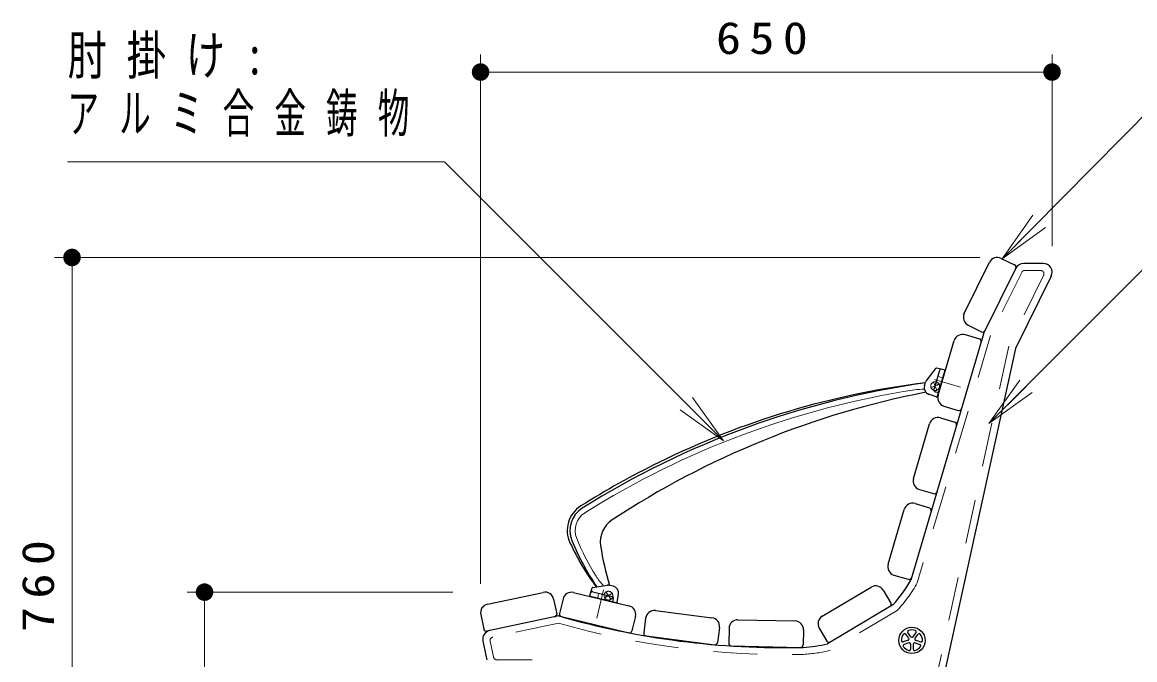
# Model space of a CAD drawing. Units: millimetres on the paper, scale 1:20. Extents: x -365 to 0, y -5 to 257.
# Drawn here: x -142.7 to -79.2, y 126.3 to 162.7 of the extents above; entities that cross this region are included whole.
import ezdxf

# ---------------------------------------------------------------- set-up
doc = ezdxf.new("R2010")
doc.units = ezdxf.units.MM
doc.linetypes.add('USER1', pattern=[4.5, 2.5, -2])
doc.linetypes.add('USER2', pattern=[6, 3, -1, 1, -1])
doc.layers.add('LY_1', color=7, linetype='Continuous', lineweight=25)
doc.styles.add('ＭＳ ゴシック', font='')
doc.styles.get('ＭＳ ゴシック').set_extended_font_data('MS Gothic')

# ---------------------------------------------------------------- blocks, each defined once
blk = doc.blocks.new('filled_dot')
at = {"color": 0, "linetype": 'Continuous', "lineweight": -2, "const_width": 1.25}
blk.add_lwpolyline([(-0.625, 0, 1), (0.625, 0, 1)], format="xyb", close=True, dxfattribs=at)

msp = doc.modelspace()

# ---------------------------------------------------------------- linework, layer by layer
at = {"layer": 'LY_1', "lineweight": 13}
for p, q in [((-116.507, 130.664), (-116.507, 160.847)), ((-83.891, 149.911), (-83.891, 160.847)), ((-116.507, 159.847), (-83.891, 159.847)), ((-86.739, 149.199), (-84.984, 151.683)), ((-86.739, 149.199), (-84.629, 151.331)), ((-84.273, 150.98), (-86.739, 149.199)), ((-88.012, 149.276), (-140.823, 149.276)), ((-139.823, 111.435), (-139.823, 149.276)), ((-87.495, 139.806), (-85.725, 142.28)), ((-87.495, 139.806), (-85.372, 141.926)), ((-104.405, 141.286), (-102.638, 138.811)), ((-85.019, 141.572), (-87.495, 139.806)), ((-102.638, 138.811), (-105.113, 140.579)), ((-102.638, 138.811), (-104.759, 140.933)), ((-118.09, 130.189), (-133.261, 130.189)), ((-132.261, 111.435), (-132.261, 130.189))]:
    msp.add_line(p, q, dxfattribs=at)
at = {"layer": 'LY_1'}
for p, q in [((-86.79, 149.224), (-86.028, 148.847)), ((-88.901, 146.085), (-87.46, 148.998)), ((-85.955, 148.656), (-87.778, 144.972)), ((-84.391, 148.935), (-85.507, 148.935)), ((-83.943, 148.213), (-85.986, 144.085)), ((-88.675, 145.415), (-87.913, 145.038)), ((-87.779, 144.972), (-91.957, 130.878)), ((-88.851, 144.873), (-88.036, 144.631)), ((-90.396, 141.419), (-89.472, 144.535)), ((-85.986, 144.085), (-90.395, 123.906)), ((-90.536, 142.944), (-91.039, 142.304)), ((-90.536, 142.944), (-91.039, 142.304)), ((-90.051, 142.86), (-90.485, 142.962)), ((-90.051, 142.86), (-90.485, 142.962)), ((-90.319, 142.826), (-90.635, 141.736)), ((-90.319, 142.826), (-90.635, 141.736)), ((-90.433, 141.357), (-90.015, 142.798)), ((-90.433, 141.357), (-90.015, 142.798)), ((-91.169, 141.959), (-91.108, 142.168)), ((-91.169, 141.959), (-91.108, 142.168)), ((-90.377, 141.549), (-90.57, 141.613)), ((-90.377, 141.549), (-90.57, 141.613)), ((-90.497, 141.324), (-90.916, 141.47)), ((-90.497, 141.324), (-90.916, 141.47)), ((-90.059, 140.798), (-89.244, 140.556)), ((-91.803, 136.674), (-90.879, 139.79)), ((-90.258, 140.127), (-89.443, 139.885)), ((-91.466, 136.052), (-90.651, 135.811)), ((-91.707, 135.237), (-90.892, 134.996)), ((-93.253, 131.784), (-92.329, 134.9)), ((-92.915, 131.162), (-92.1, 130.921)), ((-116.111, 129.502), (-112.932, 130.178)), ((-111.198, 130.169), (-108.038, 129.412)), ((-110.262, 130), (-110.136, 130.427)), ((-110.262, 130), (-110.136, 130.427)), ((-110.1, 130.215), (-108.996, 129.95)), ((-110.1, 130.215), (-108.996, 129.95)), ((-110.095, 130.462), (-109.29, 130.582)), ((-110.095, 130.462), (-109.29, 130.582)), ((-108.926, 130.524), (-109.138, 130.575)), ((-108.926, 130.524), (-109.138, 130.575)), ((-97.004, 128.815), (-94.21, 130.475)), ((-93.524, 130.3), (-93.09, 129.569)), ((-112.339, 129.793), (-112.162, 128.961)), ((-111.801, 129.8), (-111.999, 128.973)), ((-108.767, 129.587), (-110.226, 129.937)), ((-108.767, 129.587), (-110.226, 129.937)), ((-108.962, 129.633), (-108.921, 129.833)), ((-108.962, 129.633), (-108.921, 129.833)), ((-108.706, 129.626), (-108.626, 130.063)), ((-108.706, 129.626), (-108.626, 130.063)), ((-116.496, 128.909), (-116.319, 128.078)), ((-106.525, 129.135), (-103.302, 128.722)), ((-92.98, 129.46), (-96.701, 127.25)), ((-112.036, 128.835), (-116.141, 127.962)), ((-111.888, 128.792), (-108.047, 127.872)), ((-107.668, 128.81), (-107.866, 127.983)), ((-107.085, 128.703), (-107.193, 127.86)), ((-101.816, 128.612), (-98.567, 128.544)), ((-107.063, 127.692), (-103.145, 127.19)), ((-102.869, 128.163), (-102.977, 127.32)), ((-102.326, 128.122), (-102.344, 127.273)), ((-98.077, 128.034), (-98.095, 127.184)), ((-97.178, 128.13), (-96.744, 127.399)), ((-92.068, 127.557), (-92.242, 127.798)), ((-91.947, 127.646), (-92.121, 127.886)), ((-91.825, 127.646), (-91.651, 127.886)), ((-91.704, 127.557), (-91.53, 127.797)), ((-116.375, 127.401), (-116.148, 126.331)), ((-102.197, 127.119), (-98.248, 127.037)), ((-92.105, 127.442), (-92.388, 127.35)), ((-92.059, 127.299), (-92.341, 127.208)), ((-91.961, 127.228), (-91.961, 126.931)), ((-91.811, 127.228), (-91.811, 126.931)), ((-91.713, 127.299), (-91.431, 127.208)), ((-91.666, 127.442), (-91.384, 127.35))]:
    msp.add_line(p, q, dxfattribs=at)
at = {"layer": 'LY_1', "linetype": 'USER1', "lineweight": 13}
for p, q in [((-85.624, 148.423), (-87.405, 144.825)), ((-84.373, 148.246), (-86.366, 144.218)), ((-84.552, 148.535), (-85.445, 148.535)), ((-87.405, 144.825), (-91.586, 130.723)), ((-86.366, 144.218), (-90.786, 123.992)), ((-90.133, 142.388), (-90.414, 142.497)), ((-90.133, 142.388), (-90.414, 142.497)), ((-90.244, 142.007), (-90.54, 142.065)), ((-90.244, 142.007), (-90.54, 142.065)), ((-109.811, 129.837), (-109.767, 130.135)), ((-109.811, 129.837), (-109.767, 130.135)), ((-109.425, 129.744), (-109.329, 130.03)), ((-109.425, 129.744), (-109.329, 130.03)), ((-92.726, 129.146), (-96.546, 126.877)), ((-112.051, 128.423), (-115.809, 127.624)), ((-115.963, 127.386), (-115.773, 126.493)), ((-113.57, 126.335), (-115.577, 126.335))]:
    msp.add_line(p, q, dxfattribs=at)
at = {"layer": 'LY_1', "color": 40, "linetype": 'USER2', "lineweight": 13}
for p, q in [((-89.117, 141.884), (-90.61, 142.321)), ((-89.117, 141.884), (-90.61, 142.321)), ((-90.789, 141.853), (-90.336, 142.03)), ((-90.789, 141.853), (-90.336, 142.03)), ((-90.474, 141.715), (-90.651, 142.168)), ((-90.474, 141.715), (-90.651, 142.168)), ((-109.879, 128.702), (-109.493, 130.314)), ((-109.879, 128.702), (-109.493, 130.314)), ((-109.08, 129.784), (-109.342, 130.193)), ((-109.08, 129.784), (-109.342, 130.193)), ((-109.415, 129.858), (-109.006, 130.12)), ((-109.415, 129.858), (-109.006, 130.12))]:
    msp.add_line(p, q, dxfattribs=at)
at = {"layer": 'LY_1', "lineweight": 13}
for points in [[(-86.739, 149.199), (-78.149, 157.88), (-41.654, 157.88)], [(-102.638, 138.811), (-118.562, 154.736), (-140.079, 154.736)], [(-87.495, 139.806), (-78.039, 149.246), (-44.764, 149.246)]]:
    msp.add_lwpolyline(points, dxfattribs=at)
at = {"layer": 'LY_1', "color": 40, "linetype": 'USER1', "lineweight": 13}
for centre in [(-90.563, 141.942), (-90.563, 141.942), (-109.211, 129.989), (-109.211, 129.989)]:
    msp.add_circle(centre, 0.25, dxfattribs=at)
at = {"layer": 'LY_1'}
for centre, radius in [((-109.618, 129.791), 0.0172), ((-91.886, 127.435), 0.75)]:
    msp.add_circle(centre, radius, dxfattribs=at)
for centre, radius, start, end in [((-87.012, 148.776), 0.5, 63.67176, 153.67174), ((-86.095, 148.713), 0.15, 333.67178, 63.67176), ((-85.507, 148.435), 0.5, 89.99998, 153.67177), ((-84.391, 148.435), 0.5, 333.67181, 89.99998), ((-88.453, 145.863), 0.5, 153.67174, 243.67173), ((-88.993, 144.393), 0.5, 73.48721, 163.48719), ((-87.846, 145.173), 0.15, 243.67174, 333.67178), ((-88.079, 144.487), 0.15, 343.48723, 73.48721), ((-90.497, 142.913), 0.05, 76.82386, 141.85357), ((-90.497, 142.913), 0.05, 76.82386, 141.85357), ((-90.223, 142.798), 0.1, 76.82386, 163.82386), ((-90.223, 142.798), 0.1, 76.82386, 163.82386), ((-90.063, 142.812), 0.05, 343.82386, 76.82386), ((-90.063, 142.812), 0.05, 343.82386, 76.82386), ((-90.724, 142.057), 0.4, 141.85357, 163.82386), ((-90.724, 142.057), 0.4, 141.85357, 163.82386), ((-90.785, 141.847), 0.4, 163.82386, 250.82386), ((-90.785, 141.847), 0.4, 163.82386, 250.82386), ((-90.539, 141.708), 0.1, 163.82387, 251.82387), ((-90.539, 141.708), 0.1, 163.82387, 251.82387), ((-90.481, 141.371), 0.05, 250.82386, 343.82386), ((-90.481, 141.371), 0.05, 250.82386, 343.82386), ((-89.917, 141.277), 0.5, 163.48719, 253.48717), ((-89.201, 140.7), 0.15, 253.4872, 343.48723), ((-90.4, 139.647), 0.5, 73.48722, 163.4872), ((-89.485, 139.741), 0.15, 343.48724, 73.48722), ((-91.324, 136.531), 0.5, 163.4872, 253.48717), ((-90.608, 135.954), 0.15, 253.4872, 343.48724), ((-91.849, 134.758), 0.5, 73.48722, 163.4872), ((-90.935, 134.852), 0.15, 343.48724, 73.48722), ((-92.773, 131.642), 0.5, 163.4872, 253.48717), ((-98.508, 134.529), 7.5, 317.47953, 330.8675), ((-92.058, 131.065), 0.15, 253.4872, 343.48724), ((-112.828, 129.689), 0.5, 12.00001, 102), ((-111.315, 129.683), 0.5, 76.53198, 166.53197), ((-110.123, 130.118), 0.1, 76.5, 163.5), ((-110.123, 130.118), 0.1, 76.5, 163.5), ((-110.088, 130.413), 0.05, 98.47029, 163.5), ((-110.088, 130.413), 0.05, 98.47029, 163.5), ((-109.231, 130.186), 0.4, 76.5, 98.47029), ((-109.231, 130.186), 0.4, 76.5, 98.47029), ((-109.019, 130.135), 0.4, 349.5, 76.5), ((-109.019, 130.135), 0.4, 349.5, 76.5), ((-93.954, 130.045), 0.5, 30.7113, 120.71129), ((-110.214, 129.985), 0.05, 163.5, 256.5), ((-110.214, 129.985), 0.05, 163.5, 256.5), ((-109.019, 129.853), 0.1, 348.5, 76.5), ((-109.019, 129.853), 0.1, 348.5, 76.5), ((-108.756, 129.635), 0.05, 256.5, 349.5), ((-108.756, 129.635), 0.05, 256.5, 349.5), ((-93.219, 129.493), 0.15, 300.71132, 30.7113), ((-116.007, 129.013), 0.5, 102, 191.99998), ((-112.309, 128.93), 0.15, 282.00003, 12.00001), ((-111.853, 128.938), 0.15, 166.53197, 256.53202), ((-108.154, 128.926), 0.5, 346.532, 76.53198), ((-106.589, 128.639), 0.5, 82.6994, 172.69938), ((-99.264, 173.026), 46, 253.87962, 271.45227), ((-103.365, 128.226), 0.5, 352.69942, 82.6994), ((-101.826, 128.112), 0.5, 88.80454, 178.80452), ((-98.577, 128.044), 0.5, 358.80456, 88.80454), ((-96.749, 128.385), 0.5, 120.71129, 210.71127), ((-115.886, 127.505), 0.5, 102.00003, 191.9999), ((-116.172, 128.109), 0.15, 192, 282.00003), ((-108.012, 128.018), 0.15, 256.53202, 346.532), ((-107.044, 127.841), 0.15, 172.69938, 262.6994), ((-91.886, 127.435), 0.6, 142.60129, 181.39829), ((-92.303, 127.753), 0.075, 35.9992, 142.60119), ((-92.06, 127.93), 0.075, 109.39743, 215.99999), ((-91.886, 127.435), 0.6, 70.6013, 109.39831), ((-91.886, 127.69), 0.075, 216, 323.99919), ((-91.712, 127.93), 0.075, 323.99919, 70.60119), ((-91.469, 127.753), 0.075, 37.39743, 144), ((-91.886, 127.435), 0.6, 358.60131, 37.39832), ((-103.126, 127.339), 0.15, 262.69943, 352.69942), ((-102.194, 127.269), 0.15, 178.80452, 268.80455), ((-98.245, 127.187), 0.15, 268.80458, 358.80456), ((-98.508, 134.529), 7.5, 273.13215, 283.94301), ((-96.615, 127.476), 0.15, 210.71129, 300.71132), ((-92.411, 127.422), 0.075, 181.39744, 288), ((-92.318, 127.136), 0.075, 107.99919, 214.60118), ((-91.886, 127.435), 0.6, 214.60131, 253.39832), ((-92.129, 127.513), 0.075, 288, 35.99919), ((-92.036, 127.228), 0.075, 0, 107.99919), ((-91.736, 127.228), 0.075, 71.99999, 179.99919), ((-91.643, 127.513), 0.075, 143.99998, 251.99917), ((-91.886, 127.435), 0.6, 286.60131, 325.39832), ((-91.454, 127.136), 0.075, 325.39744, 72), ((-91.361, 127.422), 0.075, 251.99919, 358.6012), ((-92.036, 126.931), 0.075, 253.39744, 0.00001), ((-91.736, 126.931), 0.075, 179.99917, 286.60118)]:
    msp.add_arc(centre, radius, start, end, dxfattribs=at)
at = {"layer": 'LY_1', "linetype": 'USER1', "lineweight": 13}
for centre, radius, start, end in [((-85.445, 148.335), 0.2, 89.99998, 153.67185), ((-84.552, 148.335), 0.2, 333.67189, 89.99998), ((-98.508, 134.529), 7.9, 317.04647, 331.19235), ((-99.264, 173.026), 46.4, 254.00358, 271.46309), ((-115.767, 127.428), 0.2, 102.0002, 192.00002), ((-115.577, 126.535), 0.2, 191.99997, 269.99996), ((-98.508, 134.529), 7.9, 273.13215, 284.37604)]:
    msp.add_arc(centre, radius, start, end, dxfattribs=at)
at = {"layer": 'LY_1', "color": 40}
for centre, radius, start, end in [((-84.158, 92.606), 50, 98.00786, 122.07072), ((-84.158, 92.606), 50, 98.00786, 122.07072), ((-81.569, 92.503), 50, 100.97657, 123.26716), ((-81.569, 92.503), 50, 100.97657, 123.26716), ((-85.33, 94.982), 47.5, 97.00185, 116.2544), ((-85.33, 94.982), 47.5, 97.00185, 116.2544), ((-84.158, 92.606), 50.15, 116.2544, 122.07072), ((-84.158, 92.606), 50.15, 116.2544, 122.07072), ((-109.909, 133.704), 1.65, 122.07072, 205.01804), ((-109.909, 133.704), 1.65, 122.07072, 205.01804), ((-109.909, 133.704), 1.5, 122.07072, 202.53427), ((-109.909, 133.704), 1.5, 122.07072, 202.53427), ((-108.173, 133.055), 1.5, 123.26716, 188.42813), ((-108.173, 133.055), 1.5, 123.26716, 188.42813), ((-97.812, 139.35), 15, 205.01804, 216.20902), ((-97.812, 139.35), 15, 205.01804, 216.20902), ((-97.44, 138.878), 15, 202.53427, 213.97977), ((-97.44, 138.878), 15, 202.53427, 213.97977), ((-94.819, 135.033), 15, 188.42813, 197.28612), ((-94.819, 135.033), 15, 188.42813, 197.28612)]:
    msp.add_arc(centre, radius, start, end, dxfattribs=at)
at = {"layer": 'LY_1', "color": 40, "lineweight": 13}
for centre, radius, start, end in [((-84.158, 92.606), 49.7, 98.787, 122.07072), ((-84.158, 92.606), 49.7, 98.787, 122.07072), ((-91.253, 138.51), 3.25, 88.62187, 98.787), ((-91.253, 138.51), 3.25, 88.62187, 98.787), ((-109.909, 133.704), 1.2, 122.07072, 202.53427), ((-109.909, 133.704), 1.2, 122.07072, 202.53427), ((-97.44, 138.878), 14.7, 202.53427, 211.91655), ((-97.44, 138.878), 14.7, 202.53427, 211.91655), ((-107.159, 132.824), 3.25, 211.91655, 224.33479), ((-107.159, 132.824), 3.25, 211.91655, 224.33479)]:
    msp.add_arc(centre, radius, start, end, dxfattribs=at)

# ---------------------------------------------------------------- block references
at = {"layer": 'LY_1', "lineweight": 13, "xscale": 0.4, "yscale": 0.4}
msp.add_blockref('filled_dot', (-116.507, 159.847), dxfattribs=at)
for p, rotation in [((-83.891, 159.847), 180), ((-139.823, 149.276), 270), ((-132.261, 130.189), 270)]:
    msp.add_blockref('filled_dot', p, dxfattribs=dict(at, rotation=rotation))

# ---------------------------------------------------------------- texts
at = {"layer": 'LY_1', "style": 'ＭＳ ゴシック'}
for s, insert, char_height, attachment_point in [('\\T1.33;\\W1.15;650', (-100.214, 160.847), 1.833, 8), ('\\T1.5;\\W0.75;肘掛け:', (-140.079, 160.686), 2.199, 4), ('\\T1.64;\\W0.6;アルミ合金鋳物', (-140.079, 157.386), 2.199, 4)]:
    msp.add_mtext(s, dxfattribs=dict(at, insert=insert, char_height=char_height, attachment_point=attachment_point))
at = {"layer": 'LY_1', "insert": (-140.823, 130.771), "char_height": 1.833, "attachment_point": 8, "rotation": 90, "style": 'ＭＳ ゴシック'}
msp.add_mtext('\\T1.33;\\W1.15;760', dxfattribs=at)

doc.saveas('drawing.dxf')
